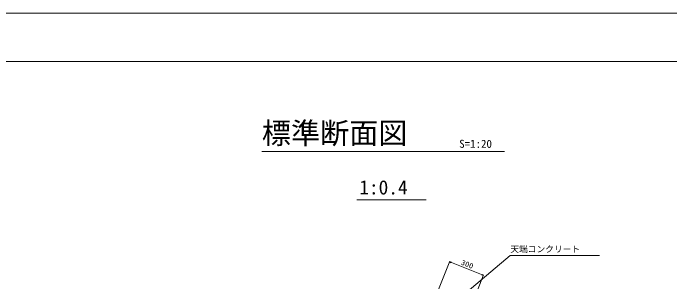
# Model space of a CAD drawing. Units: millimetres on the paper. Extents: x 0 to 841, y 0 to 594.
# Drawn here: x 270.5 to 541.1, y 483.2 to 594 of the extents above; entities that cross this region are included whole.
import ezdxf
from ezdxf.enums import TextEntityAlignment as Align

# ---------------------------------------------------------------- set-up
doc = ezdxf.new("R2010")
doc.units = ezdxf.units.MM
for name, color, linetype, lineweight in [('D-STR-DIM（寸法）', 7, 'Continuous', 18), ('D-STR-HTXT（旗揚げ）', 7, 'Continuous', 18), ('D-TTL(外枠）', 2, 'Continuous', 18), ('D-TTL-LINE（枠内）', 2, 'Continuous', 18), ('DEFPOINTS_2', 8, 'Continuous', 18)]:
    doc.layers.add(name, color=color, linetype=linetype, lineweight=lineweight)
doc.layers.add('D-STR-TXT（文字）', color=7, linetype='Continuous')
doc.layers.add('D-TTL-TXT（文字）', color=7, linetype='Continuous')
doc.styles.add('ＭＳ ゴシック', font='')
doc.styles.get('ＭＳ ゴシック').set_extended_font_data('MS Gothic')

msp = doc.modelspace()

# ---------------------------------------------------------------- linework, layer by layer
at = {"layer": 'D-STR-DIM（寸法）'}
for p, q in [((445.512, 479.428), (450.433, 491.73)), ((450.34, 491.498), (450.433, 491.461)), ((450.99, 491.103), (450.34, 491.498)), ((450.34, 491.498), (451.083, 491.336)), ((450.433, 491.461), (464.174, 485.964)), ((459.439, 473.857), (464.36, 486.159)), ((464.267, 485.927), (463.524, 486.09)), ((463.617, 486.322), (464.267, 485.927)), ((464.267, 485.927), (464.174, 485.964))]:
    msp.add_line(p, q, dxfattribs=at)
at = {"layer": 'D-STR-HTXT（旗揚げ）'}
for p in [(451.181, 473.869), (512.113, 494.164)]:
    msp.add_line(p, (475.367, 494.164), dxfattribs=at)
at = {"layer": 'D-TTL(外枠）'}
msp.add_line((25, 574), (821, 574), dxfattribs=at)
at = {"layer": 'D-TTL-LINE（枠内）'}
for p, q in [((373, 537), (473, 537)), ((412.164, 517), (440.732, 517))]:
    msp.add_line(p, q, dxfattribs=at)
at = {"layer": 'DEFPOINTS_2'}
msp.add_line((0, 594), (841, 594), dxfattribs=at)

# ---------------------------------------------------------------- texts
at = {"layer": 'D-STR-DIM（寸法）', "style": 'ＭＳ ゴシック'}
msp.add_text('300', height=2.199, rotation=338.199, dxfattribs=at).set_placement((454.6, 489.848), align=Align.BOTTOM_LEFT)
at = {"layer": 'D-STR-TXT（文字）', "style": 'ＭＳ ゴシック'}
msp.add_text('天端コンクリート', height=2.566, dxfattribs=at).set_placement((475.367, 494.664), align=Align.BOTTOM_LEFT)
at = {"layer": 'D-TTL-TXT（文字）', "style": 'ＭＳ ゴシック'}
for s, height, p in [('標準断面図', 8.798, (373, 537.5)), ('S=1:20', 3.299, (454.315, 537.5)), ('1:0.4', 5.865, (413.129, 517.5))]:
    msp.add_text(s, height=height, dxfattribs=at).set_placement(p, align=Align.BOTTOM_LEFT)

doc.saveas('drawing.dxf')
